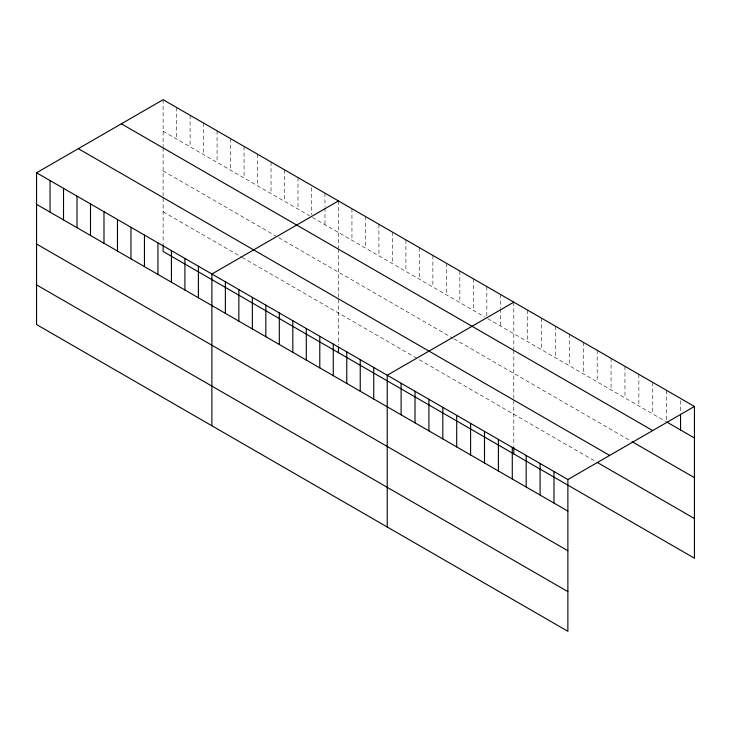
<?xml version="1.0" encoding="UTF-8"?>
<svg xmlns="http://www.w3.org/2000/svg" width="731" height="731" viewBox="0 0 731 731"><rect width="100%" height="100%" fill="white"/><g stroke="black" fill="none" stroke-linecap="round" stroke-linejoin="round"><path stroke-width="0.55" stroke-dasharray="3.65 2.74" d="M163.123 131.26L309.56 215.8M312.448 217.472L484.9 317.035M487.787 318.698L665.731 421.431M163.123 170.926L277.771 237.118M278.73 237.676L453.11 338.343M454.07 338.901L631.456 441.314M163.123 211.798L241.157 256.846M242.125 257.403L417.465 358.638M419.384 359.753L595.326 461.325M680.552 400.689L680.552 413.088M666.654 390.409L666.654 420.846M652.765 382.386L652.765 413.947M638.867 374.363L638.867 405.924M624.968 366.341L624.968 397.902M611.07 358.318L611.07 389.879M597.181 350.295L597.181 381.856M583.283 342.272L583.283 373.833M569.385 334.25L569.385 365.811M555.487 326.227L555.487 357.788M541.589 318.204L541.589 349.765M527.7 310.182L527.7 341.743M513.802 302.159L513.802 349.144M513.802 350.25L513.802 398.358M513.802 400.634L513.802 446.212M500.315 294.374L500.315 307.897M500.315 309.021L500.315 325.935M486.828 286.589L486.828 315.893M473.341 278.794L473.341 310.355M459.854 271.009L459.854 302.57M446.367 263.224L446.367 294.785M432.88 255.439L432.88 287M419.384 247.654L419.384 279.205M405.897 239.859L405.897 271.42M392.41 232.074L392.41 263.635M378.923 224.289L378.923 255.85M365.436 216.504L365.436 248.065M351.949 208.719L351.949 240.271M338.462 200.924L338.462 247.919M338.462 249.015L338.462 297.133M338.462 299.399L338.462 344.986M324.975 193.139L324.975 206.663M324.975 207.796L324.975 224.7M311.488 187.611L311.488 214.658M298.001 177.569L298.001 209.13M284.514 169.784L284.514 201.345M271.027 161.99L271.027 193.551M257.54 154.204L257.54 185.765M244.053 146.419L244.053 177.98M230.567 138.634L230.567 170.195M217.08 130.849L217.08 162.41M203.593 123.055L203.593 154.616M190.106 115.27L190.106 146.83M176.61 107.484L176.61 139.045M163.123 99.699L163.123 146.684M163.123 147.79L163.123 195.908M163.123 198.174L163.123 243.752"/><path stroke-width="1.1" d="M36.55 172.781L567.877 479.536L567.877 631.301L36.55 324.546L36.55 172.781L163.123 99.699L694.45 406.454L694.45 558.219L163.123 251.464L163.123 244.858M338.462 200.924L211.889 274.006L211.889 425.771M513.802 302.159L387.22 375.241L387.22 527.005M567.877 479.536L694.45 406.454M666.654 421.97L694.45 438.015M121.355 123.813L652.682 430.568M632.379 441.844L694.45 477.681M78.318 148.658L609.645 455.422M597.181 462.394L694.45 518.553M36.55 204.333L567.877 511.097M36.55 244.008L567.877 550.763M36.55 284.88L567.877 591.635M680.552 414.212L680.552 429.992M553.979 471.513L553.979 503.074M540.081 463.491L540.081 495.051M526.183 455.468L526.183 487.029M513.802 447.317L513.802 453.924M512.285 447.445L512.285 479.006M498.396 439.422L498.396 470.983M484.498 431.4L484.498 462.961M470.6 423.377L470.6 454.929M456.701 415.354L456.701 446.906M442.812 407.331L442.812 438.883M428.914 399.309L428.914 430.861M415.016 391.286L415.016 422.838M401.118 383.263L401.118 414.815M373.733 367.446L373.733 399.007M360.246 359.661L360.246 391.222M346.759 351.876L346.759 383.437M338.462 347.188L338.462 352.698M333.272 344.091L333.272 375.652M319.785 336.306L319.785 367.857M306.298 328.511L306.298 360.072M292.811 320.726L292.811 352.287M279.324 312.941L279.324 344.502M265.837 305.156L265.837 336.717M252.35 297.371L252.35 328.923M238.863 289.577L238.863 321.137M225.376 281.791L225.376 313.352M198.403 266.221L198.403 297.782M184.916 258.436L184.916 289.997M171.429 250.642L171.429 282.203M157.933 242.856L157.933 274.417M144.446 235.071L144.446 266.632M130.959 227.286L130.959 258.847M117.472 219.501L117.472 251.062M103.985 211.707L103.985 243.268M90.498 203.922L90.498 235.483M77.011 196.136L77.011 227.697M63.524 188.351L63.524 219.912M50.037 180.566L50.037 212.127"/></g></svg>
